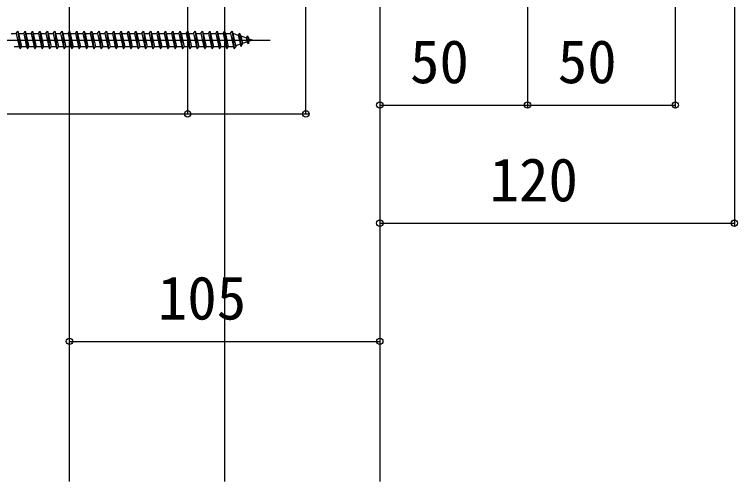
# Model space of a CAD drawing. Units: millimetres, scale not verified. Extents: x -875 to 875, y -1304 to 1296.
# Drawn here: x 223.4 to 468.1, y 78.4 to 236.5 of the extents above; entities that cross this region are included whole.
import ezdxf
from ezdxf.enums import TextEntityAlignment as Align

# ---------------------------------------------------------------- set-up
doc = ezdxf.new("R2010")
doc.units = ezdxf.units.MM
doc.header["$LTSCALE"] = 8
for name, color, linetype in [('0-4_YKK_12', 2, 'Continuous'), ('0-5_YKK_13', 4, 'Continuous'), ('0-6_YKK_D', 6, 'Continuous'), ('0-8_YSS_K', 3, 'Continuous')]:
    doc.layers.add(name, color=color, linetype=linetype)
doc.styles.add('ＭＳ ゴシック', font='')
doc.styles.get('ＭＳ ゴシック').set_extended_font_data('MS Gothic')

msp = doc.modelspace()

# ---------------------------------------------------------------- linework, layer by layer
at = {"layer": '0-4_YKK_12'}
for p, q in [((294.5, 905.8), (294.5, 78.354)), ((186.498, 227.801), (309.872, 227.801)), ((191.5, 227.801), (226.5, 227.801))]:
    msp.add_line(p, q, dxfattribs=at)
at = {"layer": '0-5_YKK_13'}
for p, q in [((222.25, 230.051), (224, 230.051)), ((224.5, 230.801), (225.25, 224.801)), ((224.75, 230.051), (226.5, 230.051)), ((224.75, 230.051), (225.75, 225.551)), ((227, 230.801), (227.75, 224.801)), ((227.25, 230.051), (229, 230.051)), ((227.25, 230.051), (228.25, 225.551)), ((229.5, 230.801), (230.25, 224.801)), ((229.75, 230.051), (231.5, 230.051)), ((229.75, 230.051), (230.75, 225.551)), ((232, 230.801), (232.75, 224.801)), ((232.25, 230.051), (234, 230.051)), ((232.25, 230.051), (233.25, 225.551)), ((234.5, 230.801), (235.25, 224.801)), ((234.75, 230.051), (236.5, 230.051)), ((234.75, 230.051), (235.75, 225.551)), ((237, 230.801), (237.75, 224.801)), ((237.25, 230.051), (239, 230.051)), ((237.25, 230.051), (238.25, 225.551)), ((239.5, 230.801), (240.25, 224.801)), ((239.75, 230.051), (241.5, 230.051)), ((239.75, 230.051), (240.75, 225.551)), ((242, 230.801), (242.75, 224.801)), ((242.25, 230.051), (244, 230.051)), ((242.25, 230.051), (243.25, 225.551)), ((244.5, 230.801), (245.25, 224.801)), ((244.75, 230.051), (246.5, 230.051)), ((244.75, 230.051), (245.75, 225.551)), ((247, 230.801), (247.75, 224.801)), ((247.25, 230.051), (249, 230.051)), ((247.25, 230.051), (248.25, 225.551)), ((249.5, 230.801), (250.25, 224.801)), ((249.75, 230.051), (251.5, 230.051)), ((249.75, 230.051), (250.75, 225.551)), ((252, 230.801), (252.75, 224.801)), ((252.25, 230.051), (254, 230.051)), ((252.25, 230.051), (253.25, 225.551)), ((254.5, 230.801), (255.25, 224.801)), ((254.75, 230.051), (256.5, 230.051)), ((254.75, 230.051), (255.75, 225.551)), ((257, 230.801), (257.75, 224.801)), ((257.25, 230.051), (259, 230.051)), ((257.25, 230.051), (258.25, 225.551)), ((259.5, 230.801), (260.25, 224.801)), ((259.75, 230.051), (261.5, 230.051)), ((259.75, 230.051), (260.75, 225.551)), ((262, 230.801), (262.75, 224.801)), ((262.25, 230.051), (264, 230.051)), ((262.25, 230.051), (263.25, 225.551)), ((264.5, 230.801), (265.25, 224.801)), ((264.75, 230.051), (266.5, 230.051)), ((264.75, 230.051), (265.75, 225.551)), ((267, 230.801), (267.75, 224.801)), ((267.25, 230.051), (269, 230.051)), ((267.25, 230.051), (268.25, 225.551)), ((269.5, 230.801), (270.25, 224.801)), ((269.75, 230.051), (271.5, 230.051)), ((269.75, 230.051), (270.75, 225.551)), ((272, 230.801), (272.75, 224.801)), ((272.25, 230.051), (274, 230.051)), ((272.25, 230.051), (273.25, 225.551)), ((274.5, 230.801), (275.25, 224.801)), ((274.75, 230.051), (276.5, 230.051)), ((274.75, 230.051), (275.75, 225.551)), ((277, 230.801), (277.75, 224.801)), ((277.25, 230.051), (279, 230.051)), ((277.25, 230.051), (278.25, 225.551)), ((279.5, 230.801), (280.25, 224.801)), ((279.75, 230.051), (281.5, 230.051)), ((279.75, 230.051), (280.75, 225.551)), ((282, 230.801), (282.75, 224.801)), ((282.25, 230.051), (284, 230.051)), ((282.25, 230.051), (283.25, 225.551)), ((284.5, 230.801), (285.25, 224.801)), ((284.75, 230.051), (286.5, 230.051)), ((284.75, 230.051), (285.75, 225.551)), ((287, 230.801), (287.75, 224.801)), ((287.25, 230.051), (289, 230.051)), ((287.25, 230.051), (288.25, 225.551)), ((289.5, 230.801), (290.25, 224.801)), ((289.75, 230.051), (291.5, 230.051)), ((289.75, 230.051), (290.75, 225.551)), ((292, 230.801), (292.75, 224.801)), ((292.25, 230.051), (294, 230.051)), ((292.25, 230.051), (293.25, 225.551)), ((294.5, 230.801), (295.25, 224.801)), ((294.75, 230.051), (296.5, 230.051)), ((294.75, 230.051), (295.75, 225.551)), ((297, 230.801), (297.75, 224.801)), ((297.25, 230.051), (297.466, 230.051)), ((297.25, 230.051), (298.25, 225.551)), ((297.466, 230.051), (299.127, 229.479)), ((299.586, 230.114), (299.127, 229.479)), ((299.586, 230.114), (299.939, 229.199)), ((299.586, 230.114), (300.14, 225.679)), ((299.127, 229.479), (299.82, 226.362)), ((299.939, 229.199), (301.834, 228.547)), ((299.939, 229.199), (300.517, 226.601)), ((302.198, 229.214), (301.834, 228.547)), ((301.834, 228.547), (302.142, 227.161)), ((302.198, 229.214), (302.646, 228.267)), ((302.198, 229.214), (302.537, 226.504)), ((302.646, 228.267), (304, 227.801)), ((302.646, 228.267), (302.839, 227.401)), ((304, 227.801), (302.839, 227.401)), ((225, 225.551), (223.25, 225.551)), ((227.5, 225.551), (225.75, 225.551)), ((230, 225.551), (228.25, 225.551)), ((232.5, 225.551), (230.75, 225.551)), ((235, 225.551), (233.25, 225.551)), ((237.5, 225.551), (235.75, 225.551)), ((240, 225.551), (238.25, 225.551)), ((242.5, 225.551), (240.75, 225.551)), ((245, 225.551), (243.25, 225.551)), ((247.5, 225.551), (245.75, 225.551)), ((250, 225.551), (248.25, 225.551)), ((252.5, 225.551), (250.75, 225.551)), ((255, 225.551), (253.25, 225.551)), ((257.5, 225.551), (255.75, 225.551)), ((260, 225.551), (258.25, 225.551)), ((262.5, 225.551), (260.75, 225.551)), ((265, 225.551), (263.25, 225.551)), ((267.5, 225.551), (265.75, 225.551)), ((270, 225.551), (268.25, 225.551)), ((272.5, 225.551), (270.75, 225.551)), ((275, 225.551), (273.25, 225.551)), ((277.5, 225.551), (275.75, 225.551)), ((280, 225.551), (278.25, 225.551)), ((282.5, 225.551), (280.75, 225.551)), ((285, 225.551), (283.25, 225.551)), ((287.5, 225.551), (285.75, 225.551)), ((290, 225.551), (288.25, 225.551)), ((292.5, 225.551), (290.75, 225.551)), ((295, 225.551), (293.25, 225.551)), ((297.466, 225.551), (295.75, 225.551)), ((297.498, 225.562), (297.466, 225.551)), ((299.82, 226.362), (298.194, 225.802)), ((300.14, 225.679), (299.82, 226.362)), ((300.14, 225.679), (300.517, 226.601)), ((302.142, 227.161), (300.517, 226.601)), ((302.537, 226.504), (302.142, 227.161)), ((302.537, 226.504), (302.839, 227.401))]:
    msp.add_line(p, q, dxfattribs=at)
for points in [[(224, 230.051), (224.5, 230.801), (224.75, 230.051)], [(224, 230.051), (225, 225.551), (225.25, 224.801), (225.75, 225.551)], [(226.5, 230.051), (227, 230.801), (227.25, 230.051)], [(226.5, 230.051), (227.5, 225.551), (227.75, 224.801), (228.25, 225.551)], [(229, 230.051), (229.5, 230.801), (229.75, 230.051)], [(229, 230.051), (230, 225.551), (230.25, 224.801), (230.75, 225.551)], [(231.5, 230.051), (232, 230.801), (232.25, 230.051)], [(231.5, 230.051), (232.5, 225.551), (232.75, 224.801), (233.25, 225.551)], [(234, 230.051), (234.5, 230.801), (234.75, 230.051)], [(234, 230.051), (235, 225.551), (235.25, 224.801), (235.75, 225.551)], [(236.5, 230.051), (237, 230.801), (237.25, 230.051)], [(236.5, 230.051), (237.5, 225.551), (237.75, 224.801), (238.25, 225.551)], [(239, 230.051), (239.5, 230.801), (239.75, 230.051)], [(239, 230.051), (240, 225.551), (240.25, 224.801), (240.75, 225.551)], [(241.5, 230.051), (242, 230.801), (242.25, 230.051)], [(241.5, 230.051), (242.5, 225.551), (242.75, 224.801), (243.25, 225.551)], [(244, 230.051), (244.5, 230.801), (244.75, 230.051)], [(244, 230.051), (245, 225.551), (245.25, 224.801), (245.75, 225.551)], [(246.5, 230.051), (247, 230.801), (247.25, 230.051)], [(246.5, 230.051), (247.5, 225.551), (247.75, 224.801), (248.25, 225.551)], [(249, 230.051), (249.5, 230.801), (249.75, 230.051)], [(249, 230.051), (250, 225.551), (250.25, 224.801), (250.75, 225.551)], [(251.5, 230.051), (252, 230.801), (252.25, 230.051)], [(251.5, 230.051), (252.5, 225.551), (252.75, 224.801), (253.25, 225.551)], [(254, 230.051), (254.5, 230.801), (254.75, 230.051)], [(254, 230.051), (255, 225.551), (255.25, 224.801), (255.75, 225.551)], [(256.5, 230.051), (257, 230.801), (257.25, 230.051)], [(256.5, 230.051), (257.5, 225.551), (257.75, 224.801), (258.25, 225.551)], [(259, 230.051), (259.5, 230.801), (259.75, 230.051)], [(259, 230.051), (260, 225.551), (260.25, 224.801), (260.75, 225.551)], [(261.5, 230.051), (262, 230.801), (262.25, 230.051)], [(261.5, 230.051), (262.5, 225.551), (262.75, 224.801), (263.25, 225.551)], [(264, 230.051), (264.5, 230.801), (264.75, 230.051)], [(264, 230.051), (265, 225.551), (265.25, 224.801), (265.75, 225.551)], [(266.5, 230.051), (267, 230.801), (267.25, 230.051)], [(266.5, 230.051), (267.5, 225.551), (267.75, 224.801), (268.25, 225.551)], [(269, 230.051), (269.5, 230.801), (269.75, 230.051)], [(269, 230.051), (270, 225.551), (270.25, 224.801), (270.75, 225.551)], [(271.5, 230.051), (272, 230.801), (272.25, 230.051)], [(271.5, 230.051), (272.5, 225.551), (272.75, 224.801), (273.25, 225.551)], [(274, 230.051), (274.5, 230.801), (274.75, 230.051)], [(274, 230.051), (275, 225.551), (275.25, 224.801), (275.75, 225.551)], [(276.5, 230.051), (277, 230.801), (277.25, 230.051)], [(276.5, 230.051), (277.5, 225.551), (277.75, 224.801), (278.25, 225.551)], [(279, 230.051), (279.5, 230.801), (279.75, 230.051)], [(279, 230.051), (280, 225.551), (280.25, 224.801), (280.75, 225.551)], [(281.5, 230.051), (282, 230.801), (282.25, 230.051)], [(281.5, 230.051), (282.5, 225.551), (282.75, 224.801), (283.25, 225.551)], [(284, 230.051), (284.5, 230.801), (284.75, 230.051)], [(284, 230.051), (285, 225.551), (285.25, 224.801), (285.75, 225.551)], [(286.5, 230.051), (287, 230.801), (287.25, 230.051)], [(286.5, 230.051), (287.5, 225.551), (287.75, 224.801), (288.25, 225.551)], [(289, 230.051), (289.5, 230.801), (289.75, 230.051)], [(289, 230.051), (290, 225.551), (290.25, 224.801), (290.75, 225.551)], [(291.5, 230.051), (292, 230.801), (292.25, 230.051)], [(291.5, 230.051), (292.5, 225.551), (292.75, 224.801), (293.25, 225.551)], [(294, 230.051), (294.5, 230.801), (294.75, 230.051)], [(294, 230.051), (295, 225.551), (295.25, 224.801), (295.75, 225.551)], [(296.5, 230.051), (297, 230.801), (297.25, 230.051)], [(296.5, 230.051), (297.5, 225.551), (297.75, 224.801), (298.25, 225.551)]]:
    msp.add_lwpolyline(points, dxfattribs=at)
at = {"layer": '0-6_YKK_D'}
for p, q in [((322, 202.801), (322, 527.801)), ((397, 386.801), (397, 204.799)), ((397, 386.801), (397, 204.799)), ((447, 386.801), (447, 204.799)), ((467, 379.301), (467, 164.799)), ((282, 202.801), (282, 348.801)), ((347, 205.799), (397, 205.799)), ((397, 205.799), (447, 205.799)), ((347, 204.799), (347, 164.799)), ((218, 202.801), (283, 202.801)), ((254.831, 202.801), (323, 202.801)), ((347, 165.799), (467, 165.799)), ((347, 164.799), (347, 124.799)), ((242, 125.799), (347, 125.799))]:
    msp.add_line(p, q, dxfattribs=at)
for centre in [(347, 205.799), (397, 205.799), (397, 205.799), (447, 205.799), (282, 202.801), (322, 202.801), (347, 165.799), (467, 165.799), (242, 125.799), (347, 125.799)]:
    msp.add_circle(centre, 1.075, dxfattribs=at)
at = {"layer": '0-8_YSS_K'}
for p, q in [((242, 78.354), (242, 905.8)), ((347, 337.799), (347, 78.354))]:
    msp.add_line(p, q, dxfattribs=at)

# ---------------------------------------------------------------- texts
at = {"layer": '0-6_YKK_D', "style": 'ＭＳ ゴシック'}
for s, p in [('50', (357.227, 208.799)), ('50', (407.227, 208.799)), ('120', (384.159, 168.799)), ('105', (271.886, 128.799))]:
    msp.add_text(s, height=14.66, dxfattribs=at).set_placement(p, align=Align.BOTTOM_LEFT)

doc.saveas('drawing.dxf')
